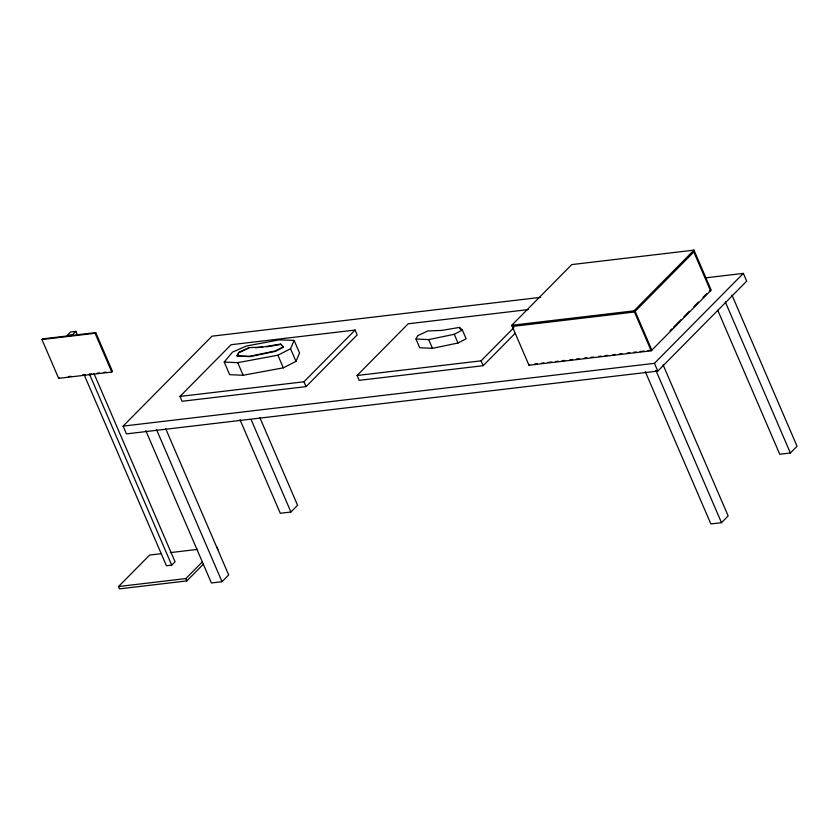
<?xml version="1.0" encoding="UTF-8"?>
<svg xmlns="http://www.w3.org/2000/svg" width="839" height="839" viewBox="0 0 839 839"><rect width="100%" height="100%" fill="white"/><g stroke="black" fill="none" stroke-linecap="round" stroke-linejoin="round"><path stroke-width="1.26" d="M224.212 362.06L237.71 362.658L277.908 355.222L290.546 348.762L294.122 340.403L278.968 339.91L246.299 346.046L232.445 352.16L224.212 362.06L229.645 374.676L243.142 375.264L283.33 367.828L295.978 361.368L299.554 353.009L294.122 340.403M237.018 355.673L238.8 352.286L248.889 347.619L262.722 347.073L280.551 344.074L283.582 347.105L275.486 351.342L249.907 356.648L237.185 356.061L249.739 356.26L275.318 350.954L283.414 346.717M237.185 356.061L238.968 352.674L249.057 348.007M415.976 339.008L417.759 335.621L427.848 330.954L441.681 330.419L459.499 327.409L462.373 330.052L466.127 338.778L458.031 343.015L432.452 348.321L419.731 347.745L415.976 339.008L428.698 339.596L454.277 334.289L462.373 330.052M41.95 339.554L42.621 338.872L95.751 332.59L112.457 371.383L111.786 372.055L58.657 378.337L41.95 339.554L95.08 333.272L95.751 332.59M75.846 331.374L72.511 334.751L67.193 335.369L70.528 332.003L75.846 331.374L77.387 334.971M58.657 378.337L59.317 377.665M705.672 277.835L743.344 273.388L746.689 281.138L657.797 371.079L126.448 433.878L123.113 426.118L211.994 336.177L540.683 297.331M179.986 396.428L231.103 344.714L355.075 330.063L357.162 334.908L306.057 386.622L182.073 401.273L179.986 396.428L303.97 381.776L355.075 330.063M203.311 564.238L186.845 580.903L119.537 588.863L118.54 586.534L149.646 555.051L161.298 553.677M515.115 333.366L483.17 365.699L359.186 380.35L357.099 375.494L408.215 323.781L528.318 309.591M84.246 374.981L166.426 565.78L171.733 565.15L175.068 561.784L93.926 373.376M118.54 586.534L185.839 578.574L202.314 561.91M145.808 430.669L211.397 582.969L222.031 581.71L228.69 574.967L165.682 428.666M240.006 419.731L280.289 513.269L290.913 512.01L297.583 505.267L259.88 417.717M511.769 325.291L571.779 264.579L693.979 250.137L711.189 290.095L651.19 350.807L528.979 365.248L511.769 325.291L633.98 310.849L693.979 250.137M512.944 325.784L512.272 326.455L634.483 312.014L694.482 251.301M357.099 375.494L481.083 360.843L513.94 327.598M528.979 365.248L529.65 364.566M670.046 330.776L671.882 328.919M673.707 327.063L681.048 319.649M683.795 316.859L689.291 311.3M693.874 306.665L698.457 302.019M703.04 297.384L706.711 293.671M123.113 426.118L654.451 363.329L743.344 273.388M645.275 371.646L710.864 523.945L721.488 522.687L728.158 515.943L663.083 364.85M717.785 310.336L779.756 454.245L790.38 452.987L797.05 446.243L731.975 295.139M266.708 346.822L279.439 344.682M709.458 290.892L710.528 290.766L693.822 251.983M68.389 376.596L70.99 376.281M82.652 374.907L85.242 374.603M89.133 374.142L91.724 373.837M96.905 373.219L99.495 372.915M103.386 372.453L105.976 372.149M534.842 363.958L537.442 363.654M541.344 363.193L543.945 362.878M547.846 362.417L551.747 361.955M555.649 361.494L558.25 361.19M562.151 360.728L564.752 360.424M569.954 359.805L572.544 359.501M576.445 359.04L579.046 358.735M584.248 358.117L586.849 357.813M590.75 357.351L593.351 357.047M598.553 356.428L601.154 356.124M605.055 355.663L607.656 355.348M612.848 354.74L615.448 354.436M619.35 353.974L621.951 353.659M627.153 353.051L629.753 352.737M633.655 352.275L636.256 351.971M640.157 351.51L644.058 351.048M647.96 350.587L650.561 350.283M170.359 552.607L197.543 549.398M255.35 347.766L262.722 347.073M283.582 347.105L280.551 344.074M725.305 301.883L790.38 452.987M635.154 311.342L651.851 350.125M633.98 310.849L651.19 350.807M654.451 363.329L657.797 371.079M655.899 370.387L721.488 522.687M481.083 360.843L483.17 365.699M459.499 327.409L460.443 329.591M454.277 334.289L458.031 343.015M428.698 339.596L432.452 348.321M290.546 348.762L295.978 361.368M303.97 381.776L306.057 386.622M277.908 355.222L283.33 367.828M237.71 362.658L243.142 375.264M251.144 419.668L290.913 512.01M216.955 547.101L217.951 549.43M156.432 429.411L222.031 581.71M95.08 333.272L111.786 372.055M185.839 578.574L186.845 580.903M89.563 374.351L171.733 565.15"/></g></svg>
